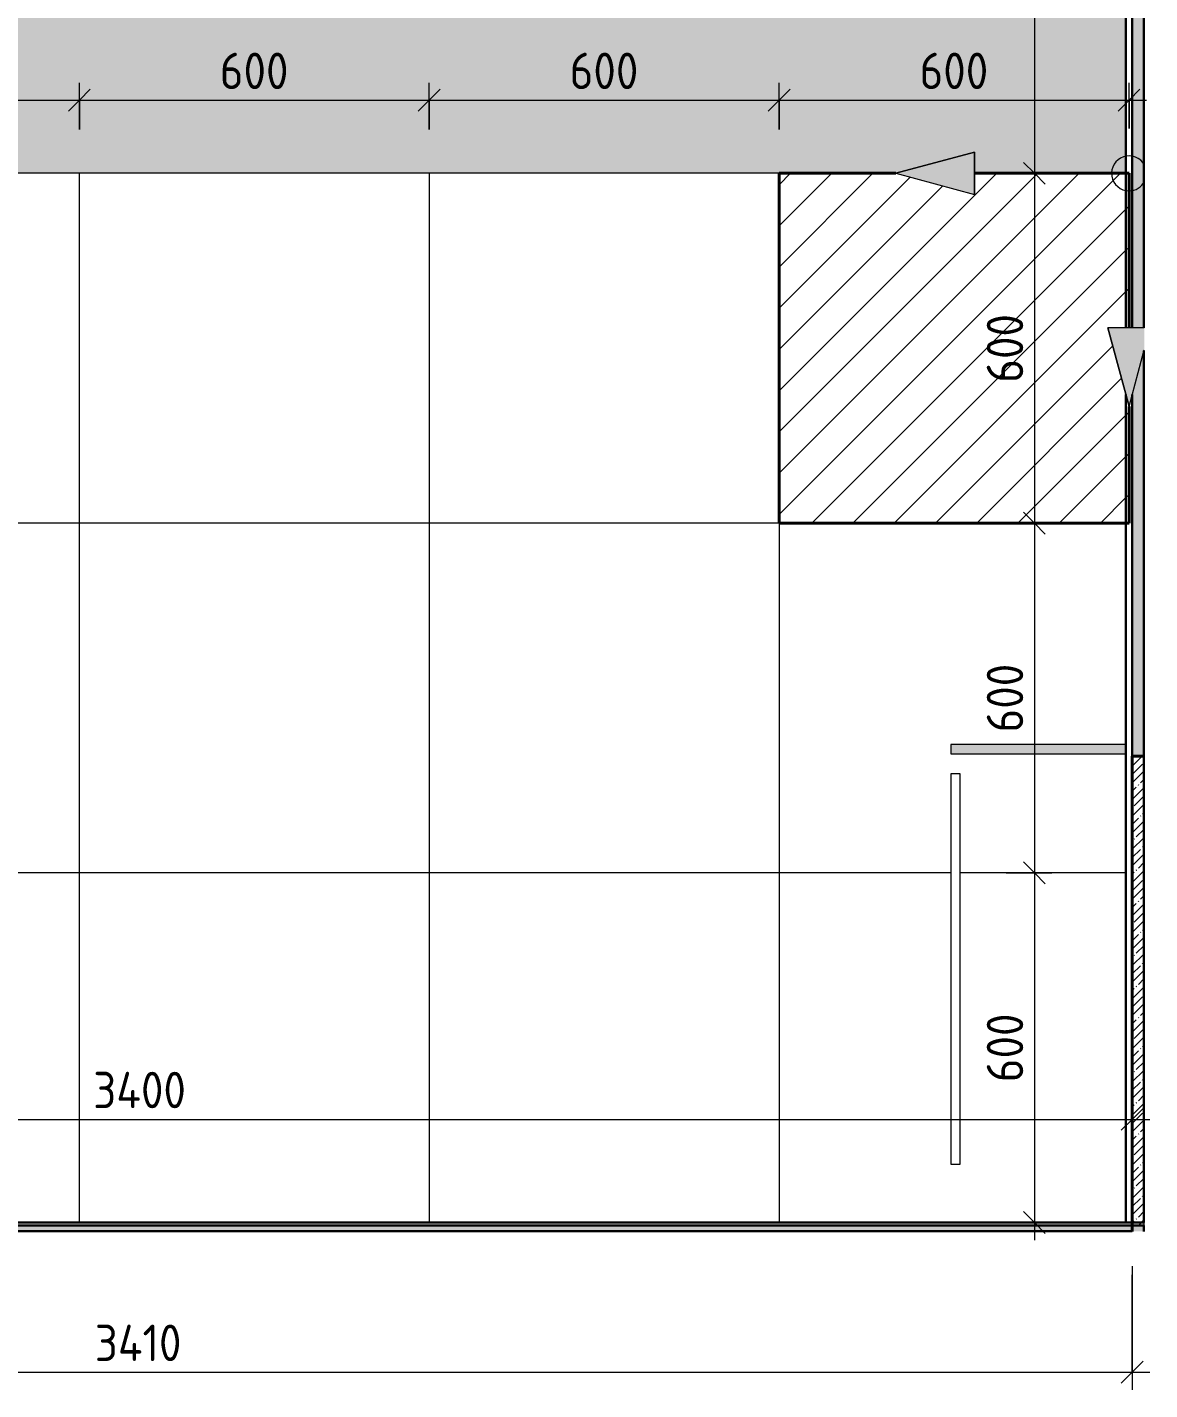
# Model space of a CAD drawing. Header units: millimetres. Extents: x 68869 to 96007, y -1987 to 27400.
# Drawn here: x 89813 to 91738, y 3913 to 6251 of the extents above; entities that cross this region are included whole.
import ezdxf

# ---------------------------------------------------------------- set-up
doc = ezdxf.new("R2010")
doc.units = ezdxf.units.MM
for name, color, linetype, lineweight in [('A-ANNO-DIMS', 7, 'Continuous', 9), ('A-ANNO-DIMS-25', 7, 'Continuous', 9), ('A-DETL-GENF', 7, 'Continuous', 9), ('A-WALL-PATT', 7, 'Continuous', 9), ('I-WALL', 7, 'Continuous', 9), ('Знаки', 7, 'Continuous', 9), ('Знаки-1', 7, 'Continuous', 18)]:
    doc.layers.add(name, color=color, linetype=linetype, lineweight=lineweight)
for name, color, linetype, lineweight, true_color in [('A-DETL', 5, 'Continuous', 40, 0x0000ff), ('A-DETL-GENF-1', 7, 'Continuous', 9, 0xe0e0e0), ('A-FLOR-1', 7, 'Continuous', 9, 0x787878), ('A-FLOR-FNSH-1', 7, 'Continuous', 30, 0x3c3c3c), ('A-WALL-4', 7, 'Continuous', 30, 0x3c3c3c), ('A-WALL-5', 7, 'Continuous', 40, 0x3c3c3c), ('A-WALL-FNSH-2', 7, 'Continuous', 30, 0x3c3c3c), ('I-WALL-1', 7, 'Continuous', 9, 0x787878)]:
    doc.layers.add(name, color=color, linetype=linetype, lineweight=lineweight, true_color=true_color)
doc.styles.add('ISOCPEUR', font='isocpeur.ttf', dxfattribs={"width": 0.9, "height": 62.5})
doc.dimstyles.new('ISO-2_5_0_9К_БОЛЬШОЙ', dxfattribs={"dimscale": 304.8, "dimtxt": 62.248823, "dimasz": 0.123031, "dimexe": 0.098425, "dimexo": 0.246063, "dimgap": 0, "dimtad": 1, "dimdec": 0, "dimrnd": 10, "dimzin": 0, "dimdsep": 46, "dimtxsty": 'ISOCPEUR', "dimblk1": 'OBLIQUE', "dimblk2": 'OBLIQUE', "dimsah": 1, "dimcen": 0.09, "dimdle": 0.098425, "dimazin": 0, "dimtfac": 1, "dimtdec": 4, "dimtix": 1, "dimtmove": 0, "dimatfit": 3, "dimfxl": 1, "dimtvp": 1, "dimtolj": 1, "dimtzin": 0, "dimarcsym": 2})
pattern_1 = [(45, (64827.994, 0), (-35.35534, 35.35534), [])]

# ---------------------------------------------------------------- blocks, each defined once
blk = doc.blocks.new('Зашивка радиатора М17  - Зашивка радиатора_ с перфорацией М6-33175032-Развертка 2_16-4')
at = {"layer": 'Знаки'}
blk.add_hatch(color=256, dxfattribs=at).paths.add_polyline_path([(26569.1, 5004), (26869, 5004), (26869, 5020), (26569.1, 5020)])
at = {"layer": 'Знаки-1'}
for p, q in [((26869.1, 5020), (26569.1, 5020)), ((26569.1, 5020), (26569.1, 5004)), ((26569.1, 5004), (26869.1, 5004)), ((26869.1, 5004), (26869.1, 5020)), ((26569.1, 4970), (26569.1, 4300)), ((26585.1, 4970), (26569.1, 4970)), ((26585.1, 4300), (26585.1, 4970)), ((26569.1, 4300), (26585.1, 4300))]:
    blk.add_line(p, q, dxfattribs=at)
blk = doc.blocks.new('Начало раскладки_красным - Начало раскладки_красным-26112907-Развертка 2_16-4')
at = {"layer": 'A-DETL-GENF'}
for points in [[(26609.7, 5963.8), (26609.7, 6036.2), (26474.5, 6000)], [(26874.5, 5600), (26900.5, 5697), (26900.5, 5735.2), (26838.3, 5735.2), (26873.5, 5603.6)]]:
    blk.add_hatch(color=256, dxfattribs=at).paths.add_polyline_path(points)
for p, q in [((26609.7, 6036.2), (26474.5, 6000)), ((26474.5, 6000), (26609.7, 6036.2)), ((26609.7, 5963.8), (26609.7, 6036.2)), ((26609.7, 6036.2), (26609.7, 5963.8)), ((26474.5, 6000), (26609.7, 5963.8)), ((26474.5, 6000), (26609.7, 5963.8)), ((26844.5, 6000), (26609.7, 6000)), ((26874.5, 5970), (26874.5, 5735.2)), ((26838.3, 5735.2), (26874.5, 5600)), ((26900.5, 5735.2), (26838.3, 5735.2)), ((26874.5, 5600), (26838.3, 5735.2)), ((26900.5, 5735.2), (26838.3, 5735.2)), ((26874.5, 5600), (26900.5, 5697)), ((26874.5, 5600), (26900.5, 5697))]:
    blk.add_line(p, q, dxfattribs=at)
for start, end in [(27.7988, 270), (270, 332.4026)]:
    blk.add_arc((26874.5, 6000), 30, start, end, dxfattribs=at)
blk = doc.blocks.new('DIMBLOCK48-Развертка 2_16-4')
at = {"layer": 'A-ANNO-DIMS-25'}
for p, q in [((88303, 4125), (88303, 3913.1)), ((91708, 4125), (91708, 3913.1)), ((88303, 3943.1), (88303, 4110)), ((91708, 3943.1), (91708, 4110)), ((88273, 3943.1), (91738, 3943.1))]:
    blk.add_line(p, q, dxfattribs=at)
at = {"layer": 'A-ANNO-DIMS-25', "lineweight": 20}
for p, q in [((88303, 3943.1), (88321.7, 3961.9)), ((91708, 3943.1), (91726.7, 3961.9)), ((88303, 3943.1), (88284.2, 3924.4)), ((91708, 3943.1), (91689.2, 3924.4))]:
    blk.add_line(p, q, dxfattribs=at)
at = {"layer": 'A-ANNO-DIMS-25', "color": 0, "insert": (89928.9, 4024.8), "char_height": 62.5, "width": 183.873, "attachment_point": 1, "line_spacing_factor": 1.149209, "style": 'ISOCPEUR'}
blk.add_mtext('3410', dxfattribs=at)
blk = doc.blocks.new('_Oblique')
at = {"color": 0, "linetype": 'ByBlock', "lineweight": -2}
blk.add_line((-0.5, -0.5), (0.5, 0.5), dxfattribs=at)
blk = doc.blocks.new('DIMBLOCK51-Развертка 2_16-4')
at = {"layer": 'A-ANNO-DIMS-25'}
for p, q in [((89302.5, 6075), (89302.5, 6155.3)), ((89902.5, 6075), (89902.5, 6155.3)), ((89302.5, 6125.3), (89902.5, 6125.3)), ((89302.5, 6125.3), (89302.5, 6075)), ((89902.5, 6125.3), (89902.5, 6075))]:
    blk.add_line(p, q, dxfattribs=at)
at = {"layer": 'A-ANNO-DIMS-25', "lineweight": 20}
for p, q in [((89302.5, 6125.3), (89283.7, 6106.6)), ((89302.5, 6125.3), (89321.2, 6144.1)), ((89902.5, 6125.3), (89883.7, 6106.6)), ((89902.5, 6125.3), (89921.2, 6144.1))]:
    blk.add_line(p, q, dxfattribs=at)
at = {"layer": 'A-ANNO-DIMS-25', "color": 0, "insert": (89543.2, 6207), "char_height": 62.5, "width": 142.215, "attachment_point": 1, "line_spacing_factor": 1.149209, "style": 'ISOCPEUR'}
blk.add_mtext('600', dxfattribs=at)
blk = doc.blocks.new('DIMBLOCK52-Развертка 2_16-4')
at = {"layer": 'A-ANNO-DIMS-25'}
for p, q in [((89902.5, 6075), (89902.5, 6155.3)), ((90502.5, 6075), (90502.5, 6155.3)), ((89902.5, 6125.3), (90502.5, 6125.3)), ((89902.5, 6125.3), (89902.5, 6075)), ((90502.5, 6125.3), (90502.5, 6075))]:
    blk.add_line(p, q, dxfattribs=at)
at = {"layer": 'A-ANNO-DIMS-25', "lineweight": 20}
for p, q in [((89902.5, 6125.3), (89883.7, 6106.6)), ((89902.5, 6125.3), (89921.2, 6144.1)), ((90502.5, 6125.3), (90483.7, 6106.6)), ((90502.5, 6125.3), (90521.2, 6144.1))]:
    blk.add_line(p, q, dxfattribs=at)
at = {"layer": 'A-ANNO-DIMS-25', "color": 0, "insert": (90143.2, 6207), "char_height": 62.5, "width": 142.215, "attachment_point": 1, "line_spacing_factor": 1.149209, "style": 'ISOCPEUR'}
blk.add_mtext('600', dxfattribs=at)
blk = doc.blocks.new('DIMBLOCK53-Развертка 2_16-4')
at = {"layer": 'A-ANNO-DIMS-25'}
for p, q in [((90502.5, 6075), (90502.5, 6155.3)), ((91102.5, 6075), (91102.5, 6155.3)), ((90502.5, 6125.3), (91102.5, 6125.3)), ((90502.5, 6125.3), (90502.5, 6075)), ((91102.5, 6125.3), (91102.5, 6075))]:
    blk.add_line(p, q, dxfattribs=at)
at = {"layer": 'A-ANNO-DIMS-25', "lineweight": 20}
for p, q in [((90502.5, 6125.3), (90483.7, 6106.6)), ((90502.5, 6125.3), (90521.2, 6144.1)), ((91102.5, 6125.3), (91083.7, 6106.6)), ((91102.5, 6125.3), (91121.2, 6144.1))]:
    blk.add_line(p, q, dxfattribs=at)
at = {"layer": 'A-ANNO-DIMS-25', "color": 0, "insert": (90743.2, 6207), "char_height": 62.5, "width": 142.215, "attachment_point": 1, "line_spacing_factor": 1.149209, "style": 'ISOCPEUR'}
blk.add_mtext('600', dxfattribs=at)
blk = doc.blocks.new('DIMBLOCK54-Развертка 2_16-4')
at = {"layer": 'A-ANNO-DIMS-25'}
for p, q in [((91102.5, 6075), (91102.5, 6155.3)), ((91702.5, 6076.8), (91702.5, 6155.3)), ((91102.5, 6125.3), (91732.5, 6125.3)), ((91102.5, 6125.3), (91102.5, 6075)), ((91702.5, 6125.3), (91702.5, 6076.8))]:
    blk.add_line(p, q, dxfattribs=at)
at = {"layer": 'A-ANNO-DIMS-25', "lineweight": 20}
for p, q in [((91102.5, 6125.3), (91083.7, 6106.6)), ((91102.5, 6125.3), (91121.2, 6144.1)), ((91702.5, 6125.3), (91683.7, 6106.6)), ((91702.5, 6125.3), (91721.2, 6144.1))]:
    blk.add_line(p, q, dxfattribs=at)
at = {"layer": 'A-ANNO-DIMS-25', "color": 0, "insert": (91343.2, 6207), "char_height": 62.5, "width": 142.215, "attachment_point": 1, "line_spacing_factor": 1.149209, "style": 'ISOCPEUR'}
blk.add_mtext('600', dxfattribs=at)
blk = doc.blocks.new('DIMBLOCK55-Развертка 2_16-4')
at = {"layer": 'A-ANNO-DIMS-25'}
for p, q in [((88308.5, 4328.4), (88308.5, 4406.9)), ((91708, 4328.4), (91708, 4406.9)), ((88278.5, 4376.9), (91738, 4376.9)), ((88308.5, 4376.9), (88308.5, 4328.4)), ((91708, 4376.9), (91708, 4328.4))]:
    blk.add_line(p, q, dxfattribs=at)
at = {"layer": 'A-ANNO-DIMS-25', "lineweight": 20}
for p, q in [((88308.5, 4376.9), (88327.2, 4395.7)), ((91708, 4376.9), (91726.7, 4395.7)), ((88308.5, 4376.9), (88289.7, 4358.2)), ((91708, 4376.9), (91689.2, 4358.2))]:
    blk.add_line(p, q, dxfattribs=at)
at = {"layer": 'A-ANNO-DIMS-25', "color": 0, "insert": (89926.2, 4458.6), "char_height": 62.5, "width": 196.802, "attachment_point": 1, "line_spacing_factor": 1.149209, "style": 'ISOCPEUR'}
blk.add_mtext('3400', dxfattribs=at)
blk = doc.blocks.new('DIMBLOCK56-Развертка 2_16-4')
at = {"layer": 'A-ANNO-DIMS-25'}
for p, q in [((91540.1, 7631), (91540.1, 6000)), ((91491.6, 7601), (91570.1, 7601)), ((91540.1, 7601), (91491.6, 7601)), ((91491.6, 6000), (91570.1, 6000)), ((91540.1, 6000), (91491.6, 6000))]:
    blk.add_line(p, q, dxfattribs=at)
at = {"layer": 'A-ANNO-DIMS-25', "lineweight": 20}
for p, q in [((91540.1, 7601), (91521.4, 7619.8)), ((91540.1, 7601), (91558.9, 7582.2)), ((91540.1, 6000), (91521.4, 6018.7)), ((91540.1, 6000), (91558.9, 5981.2))]:
    blk.add_line(p, q, dxfattribs=at)
at = {"layer": 'A-ANNO-DIMS-25', "color": 0, "insert": (91458.5, 6726.9), "char_height": 62.5, "width": 176.691, "attachment_point": 1, "rotation": 90, "line_spacing_factor": 1.149209, "style": 'ISOCPEUR'}
blk.add_mtext('1600', dxfattribs=at)
blk = doc.blocks.new('DIMBLOCK57-Развертка 2_16-4')
at = {"layer": 'A-ANNO-DIMS-25', "lineweight": 20}
for p, q in [((91540.1, 6000), (91521.4, 6018.7)), ((91540.1, 6000), (91558.9, 5981.2)), ((91540.1, 5400), (91521.4, 5418.8)), ((91540.1, 5400), (91558.9, 5381.2))]:
    blk.add_line(p, q, dxfattribs=at)
at = {"layer": 'A-ANNO-DIMS-25'}
for p, q in [((91491.6, 6000), (91570.1, 6000)), ((91540.1, 6000), (91491.6, 6000)), ((91540.1, 6000), (91540.1, 5400)), ((91491.6, 5400), (91570.1, 5400)), ((91540.1, 5400), (91491.6, 5400))]:
    blk.add_line(p, q, dxfattribs=at)
at = {"layer": 'A-ANNO-DIMS-25', "color": 0, "insert": (91458.5, 5640.7), "char_height": 62.5, "width": 142.215, "attachment_point": 1, "rotation": 90, "line_spacing_factor": 1.149209, "style": 'ISOCPEUR'}
blk.add_mtext('600', dxfattribs=at)
blk = doc.blocks.new('DIMBLOCK58-Развертка 2_16-4')
at = {"layer": 'A-ANNO-DIMS-25'}
for p, q in [((91491.6, 5400), (91570.1, 5400)), ((91540.1, 5400), (91491.6, 5400)), ((91540.1, 5400), (91540.1, 4800)), ((91491.6, 4800), (91570.1, 4800)), ((91540.1, 4800), (91491.6, 4800))]:
    blk.add_line(p, q, dxfattribs=at)
at = {"layer": 'A-ANNO-DIMS-25', "lineweight": 20}
for p, q in [((91540.1, 5400), (91521.4, 5418.8)), ((91540.1, 5400), (91558.9, 5381.2)), ((91540.1, 4800), (91521.4, 4818.8)), ((91540.1, 4800), (91558.9, 4781.2))]:
    blk.add_line(p, q, dxfattribs=at)
at = {"layer": 'A-ANNO-DIMS-25', "color": 0, "insert": (91458.5, 5040.7), "char_height": 62.5, "width": 142.215, "attachment_point": 1, "rotation": 90, "line_spacing_factor": 1.149209, "style": 'ISOCPEUR'}
blk.add_mtext('600', dxfattribs=at)
blk = doc.blocks.new('DIMBLOCK59-Развертка 2_16-4')
at = {"layer": 'A-ANNO-DIMS-25', "lineweight": 20}
for p, q in [((91540.1, 4800), (91521.4, 4818.8)), ((91540.1, 4800), (91558.9, 4781.2)), ((91540.1, 4200), (91521.4, 4218.7)), ((91540.1, 4200), (91558.9, 4181.2))]:
    blk.add_line(p, q, dxfattribs=at)
at = {"layer": 'A-ANNO-DIMS-25'}
for p, q in [((91491.6, 4800), (91570.1, 4800)), ((91540.1, 4800), (91491.6, 4800)), ((91540.1, 4800), (91540.1, 4170)), ((91491.6, 4200), (91570.1, 4200)), ((91540.1, 4200), (91491.6, 4200))]:
    blk.add_line(p, q, dxfattribs=at)
at = {"layer": 'A-ANNO-DIMS-25', "color": 0, "insert": (91458.5, 4440.7), "char_height": 62.5, "width": 142.215, "attachment_point": 1, "rotation": 90, "line_spacing_factor": 1.149209, "style": 'ISOCPEUR'}
blk.add_mtext('600', dxfattribs=at)

msp = doc.modelspace()

# ---------------------------------------------------------------- hatches: boundary and pattern name
at = {"layer": 'A-DETL-GENF-1'}
h = msp.add_hatch(dxfattribs=at)
h.set_pattern_fill('FP_11', color=256, style=0, pattern_type=2)
h.set_pattern_definition(pattern_1)
h.paths.add_polyline_path([(91102.5, 5400), (91697, 5400), (91697, 5620.5), (91666.3, 5735.2), (91697, 5735.2), (91697, 6000), (91437.7, 6000), (91437.7, 5963.8), (91302.5, 6000), (91102.5, 6000), (91102.5, 5683.7)])
h = msp.add_hatch(dxfattribs=at)
h.set_pattern_fill('FP_11', color=256, style=0, pattern_type=2)
h.set_pattern_definition(pattern_1)
h.paths.add_polyline_path([(91697, 5400), (91702.5, 5400), (91702.5, 5600), (91697, 5620.5), (91697, 5600)])
h.paths.add_polyline_path([(91697, 5735.2), (91702.5, 5735.2), (91702.5, 6000), (91697, 6000)])
at = {"layer": 'A-FLOR-1'}
h = msp.add_hatch(dxfattribs=at)
h.set_pattern_fill('FP_15', color=256, style=0, pattern_type=2)
h.set_pattern_definition([(45, (64827.994, 0), (-18.858538, 18.858538), [26.67, -4.445, 0.889, -4.445]), (45, (64827.994, 18.847), (-18.858538, 18.858538), []), (50, (64827.994, 0), (31.882273, -2.789042), [3.334, -36.671]), (355, (64827.994, 0), (-6.167438, 33.434757), [2.667, -29.337]), (100.451, (64830.65, -0.232), (25.714778, 30.644908), [2.833, -31.166]), (46.184, (64827.994, 8.89), (47.43861, -7.35742), [5.001, -55.007]), (96.636, (64831.947, 8.277), (41.54552, 43.30015), [4.25, -46.749]), (351.184, (64827.994, 8.89), (41.545944, 43.29915), [4, -44.005]), (21, (64832.44, 6.667), (26.53271, -17.896184), [3.334, -36.671]), (326, (64832.44, 6.667), (10.81533, 32.23273), [2.667, -29.337]), (71.451, (64834.65, 5.176), (37.347598, 14.33587), [2.833, -31.166]), (37.5, (64827.994, 0), (0.5409076, 14.797043), [0.8382, -28.143, 0.8382, -28.943, -29.448]), (37.5, (64827.994, 0), (0.5409076, 14.797043), [-58.763, 0.8382, -28.61]), (7.5, (64827.994, 0), (11.693745, 17.531323), [0.8382, -16.142, 0.8382, -27.476, -11.224]), (7.5, (64827.994, 0), (11.693745, 17.531323), [-45.295, 0.8382, -10.385]), (327.5, (64818.082, 0), (23.728552, -1.0023125), [0.8382, -10.274, 0.8382, -33.833, -46.006]), (327.5, (64818.082, 0), (23.728552, -1.0023125), [-45.783, 0.8382, -45.168]), (317.5, (64813.637, 0), (25.922812, 4.449889), [0.8382, -13.608, 0.8382, -22.187, -32.671]), (317.5, (64813.637, 0), (25.922812, 4.449889), [-37.471, 0.8382, -31.833])])
h.paths.add_polyline_path([(91513.1, 4184.8), (91728, 4184.8), (91728, 4195), (88282.4, 4195), (88282.4, 4184.8), (91445.5, 4184.8)])
at = {"layer": 'A-WALL-PATT'}
msp.add_hatch(color=256, dxfattribs=at).paths.add_polyline_path([(90105.6, 6000), (91302.5, 6000), (91437.7, 6036.2), (91437.7, 6000), (91697, 6000), (91697, 7600), (88304, 7600), (88304, 6000), (90005.4, 6000)])
h = msp.add_hatch(dxfattribs=at)
h.set_pattern_fill('FP_17', color=256, style=0, pattern_type=2)
h.set_pattern_definition([(90, (91702.5, 4200), (-600, 4e-14), []), (180, (91702.5, 4200), (-7e-14, -600), [])])
h.paths.add_polyline_path([(88346.6, 4200), (89601.9, 4200), (89601.9, 4210), (89608.9, 4210), (89608.9, 4232.9), (89611.4, 4232.9), (89611.4, 4402.9), (89612.3, 4406.1), (89613.3, 4407.6), (89613.6, 4408), (89616.1, 4409.3), (89618.5, 4410), (89618.5, 5850), (89634.5, 5850), (89634.5, 4410), (89638.8, 4408.4), (89639.7, 4407.6), (89641, 4405.7), (89641.5, 4402.9), (89641.5, 4232.9), (89644, 4232.9), (89644, 4210), (89651.1, 4210), (89651.1, 4200), (91697, 4200), (91697, 5004), (91397.1, 5004), (91397.1, 5020), (91697, 5020), (91697, 5400), (91102.5, 5400), (91102.5, 6000), (88314, 6000), (88314, 4200)])
h.paths.add_polyline_path([(91397.1, 4300), (91397.1, 4970), (91413.1, 4970), (91413.1, 4300)])
h.paths.add_polyline_path([(88814, 4777.5), (88807, 4778.6), (88802.5, 4780.7), (88799.7, 4782.7), (88796.6, 4785.8), (88795.3, 4787.6), (88793.9, 4789.8), (88792.1, 4794.7), (88791.6, 4798.5), (88791.6, 4800.8), (88791.8, 4803.5), (88793.2, 4808.6), (88795.2, 4812.4), (88796.3, 4813.9), (88798.4, 4816.2), (88801.6, 4818.7), (88805.5, 4820.7), (88809, 4821.9), (88814.3, 4822.5), (88820.9, 4821.4), (88823.5, 4820.5), (88823.5, 4867.4), (88942.5, 4867.4), (88942.5, 4807.5), (88951.5, 4807.5), (88951.5, 4809.5), (88955, 4809.5), (88955.1, 4807.3), (88956.3, 4805.3), (88957.1, 4802.7), (88957.4, 4799.3), (88956.8, 4796), (88955.1, 4792.7), (88955, 4792.5), (88955, 4790.5), (88951.5, 4790.5), (88951.5, 4792.5), (88874.7, 4792.7), (88835.2, 4792.4), (88834, 4789.8), (88831.6, 4786.1), (88829.6, 4783.8), (88826.4, 4781.3), (88822.5, 4779.3), (88819, 4778.1), (88814.1, 4777.5)])
at = {"layer": 'I-WALL-1'}
h = msp.add_hatch(dxfattribs=at)
h.set_pattern_fill('FP_13', color=256, style=0, pattern_type=2)
h.set_pattern_definition([(0, (64827.994, 0), (30.48, 7.62), [2.515, -20.345, 2.515, -20.345, -121.92]), (0, (64827.994, 0), (30.48, 7.62), [-45.72, 2.515, -43.205, 2.515, -20.345, -53.34]), (0, (64827.994, 0), (30.48, 7.62), [-114.3, 2.515, -12.725, 2.515, -35.585]), (120, (64839.424, 3.81), (-21.8391136, 22.5864543), [2.515, -20.345, 2.515, -20.345, -121.92]), (120, (64839.424, 3.81), (-21.8391136, 22.5864543), [-45.72, 2.515, -43.205, 2.515, -20.345, -53.34]), (120, (64839.424, 3.81), (-21.8391136, 22.5864543), [-114.3, 2.515, -12.725, 2.515, -35.585]), (240, (64843.234, 19.05), (-8.6408864, -30.2064543), [2.515, -20.345, 2.515, -20.345, -121.92]), (240, (64843.234, 19.05), (-8.6408864, -30.2064543), [-45.72, 2.515, -43.205, 2.515, -20.345, -53.34]), (240, (64843.234, 19.05), (-8.6408864, -30.2064543), [-114.3, 2.515, -12.725, 2.515, -35.585])])
h.paths.add_polyline_path([(91708, 5000), (91728, 5000), (91728, 5695.2), (91708, 5620.5), (91708, 5036.9)])
h.paths.add_polyline_path([(91728, 5735.2), (91728, 7500), (91708, 7500), (91708, 5735.2)])
h = msp.add_hatch(dxfattribs=at)
h.set_pattern_fill('FP_16', color=256, style=0, pattern_type=2)
h.set_pattern_definition([(45, (64827.994, 0), (-14.25598, 14.25598), []), (45, (64842.25, 0), (-14.25598, 14.25598), [25.202, -5.04, 0.8382, -4.202])])
h.paths.add_polyline_path([(91708, 4195), (91728, 4195), (91728, 5000), (91708, 5000), (91708, 4306.5)])

# ---------------------------------------------------------------- linework, layer by layer
at = {"layer": 'A-DETL'}
for p, q in [((91302.5, 6000), (91102.5, 6000)), ((91102.5, 6000), (91102.5, 5400)), ((91702.5, 6000), (91437.7, 6000)), ((91702.5, 5735.2), (91702.5, 6000)), ((91702.5, 5400), (91702.5, 5600)), ((91102.5, 5400), (91702.5, 5400))]:
    msp.add_line(p, q, dxfattribs=at)
at = {"layer": 'A-FLOR-FNSH-1'}
for p, q in [((91728, 4195), (88282.4, 4195)), ((91708, 4200), (88283, 4200)), ((88283, 4185), (91708, 4185)), ((91708, 4185), (91708, 4200)), ((91728, 4184.8), (91728, 4195))]:
    msp.add_line(p, q, dxfattribs=at)
at = {"layer": 'A-WALL-4'}
for p, q in [((91728, 5735.2), (91728, 8080.2)), ((91728, 4200), (91728, 5695.2)), ((91708, 5620.5), (91708, 4200)), ((91708, 4200), (91728, 4200))]:
    msp.add_line(p, q, dxfattribs=at)
at = {"layer": 'A-WALL-5'}
for p, q in [((91708, 5000), (91708, 4184.8)), ((91728.5, 5000), (91708, 5000))]:
    msp.add_line(p, q, dxfattribs=at)
at = {"layer": 'A-WALL-FNSH-2'}
for p, q in [((91697, 7600), (91697, 5735.2)), ((91708, 5735.2), (91708, 7600)), ((91697, 5620.5), (91697, 4200))]:
    msp.add_line(p, q, dxfattribs=at)
at = {"layer": 'I-WALL'}
for p, q in [((91302.5, 6000), (88314, 6000)), ((91697, 6000), (91437.7, 6000)), ((91728, 4200), (91728, 4184.8))]:
    msp.add_line(p, q, dxfattribs=at)

# ---------------------------------------------------------------- block references
at = {"layer": 'A-DETL-GENF'}
msp.add_blockref('Начало раскладки_красным - Начало раскладки_красным-26112907-Развертка 2_16-4', (64828, 0), dxfattribs=at)
at = {"layer": 'Знаки'}
msp.add_blockref('Зашивка радиатора М17  - Зашивка радиатора_ с перфорацией М6-33175032-Развертка 2_16-4', (64828, 0), dxfattribs=at)

# ---------------------------------------------------------------- dimensions: what is measured, and where the dimension line sits
at = {"layer": 'A-ANNO-DIMS'}
for base, p1, p2, override, picture, middle in [((91540.1, 6000), (91566.6, 7601), (91566.6, 6000), {"dimpost": '<>', "dimfxl": 1601}, 'DIMBLOCK56-Развертка 2_16-4', (91508.9, 6800.5)), ((91540.1, 5400), (91566.6, 6000), (91566.6, 5400), {"dimpost": '<>', "dimfxl": 600}, 'DIMBLOCK57-Развертка 2_16-4', (91508.9, 5700)), ((91540.1, 4800), (91566.6, 5400), (91566.6, 4800), {"dimpost": '<>', "dimfxl": 600}, 'DIMBLOCK58-Развертка 2_16-4', (91508.9, 5100)), ((91540.1, 4200), (91566.6, 4800), (91566.6, 4200), {"dimpost": '<>', "dimfxl": 600}, 'DIMBLOCK59-Развертка 2_16-4', (91508.9, 4500))]:
    dim = msp.add_linear_dim(base=base, p1=p1, p2=p2, angle=90, dimstyle='ISO-2_5_0_9К_БОЛЬШОЙ', override=override, dxfattribs=at)
    dim.commit()
    dim.dimension.update_dxf_attribs({"geometry": picture, "text_midpoint": middle})
for base, p1, p2, override, picture, middle in [((89902.5, 6125.3), (89302.5, 6000), (89902.5, 6000), {"dimpost": '<>', "dimfxl": 600}, 'DIMBLOCK51-Развертка 2_16-4', (89602.5, 6156.6)), ((90502.5, 6125.3), (89902.5, 6000), (90502.5, 6000), {"dimpost": '<>', "dimfxl": 600}, 'DIMBLOCK52-Развертка 2_16-4', (90202.5, 6156.6)), ((91102.5, 6125.3), (90502.5, 6000), (91102.5, 6000), {"dimpost": '<>', "dimfxl": 600}, 'DIMBLOCK53-Развертка 2_16-4', (90802.5, 6156.6)), ((91702.5, 6125.3), (91102.5, 6000), (91702.5, 6151.8), {"dimpost": '<>', "dimfxl": 618.91569}, 'DIMBLOCK54-Развертка 2_16-4', (91402.5, 6156.6)), ((91707.99391, 4376.91599), (88308.49386, 4403.43249), (91707.99391, 4403.43249), {"dimpost": '<>', "dimfxl": 3399.500052}, 'DIMBLOCK55-Развертка 2_16-4', (90008.24389, 4408.16599)), ((91708, 3943.1), (88303, 4200), (91708, 4200), {"dimpost": '<>', "dimfxl": 3405.000052}, 'DIMBLOCK48-Развертка 2_16-4', (90005.5, 3974.4))]:
    dim = msp.add_linear_dim(base=base, p1=p1, p2=p2, dimstyle='ISO-2_5_0_9К_БОЛЬШОЙ', override=override, dxfattribs=at)
    dim.commit()
    dim.dimension.update_dxf_attribs({"geometry": picture, "text_midpoint": middle})

doc.saveas('drawing.dxf')
